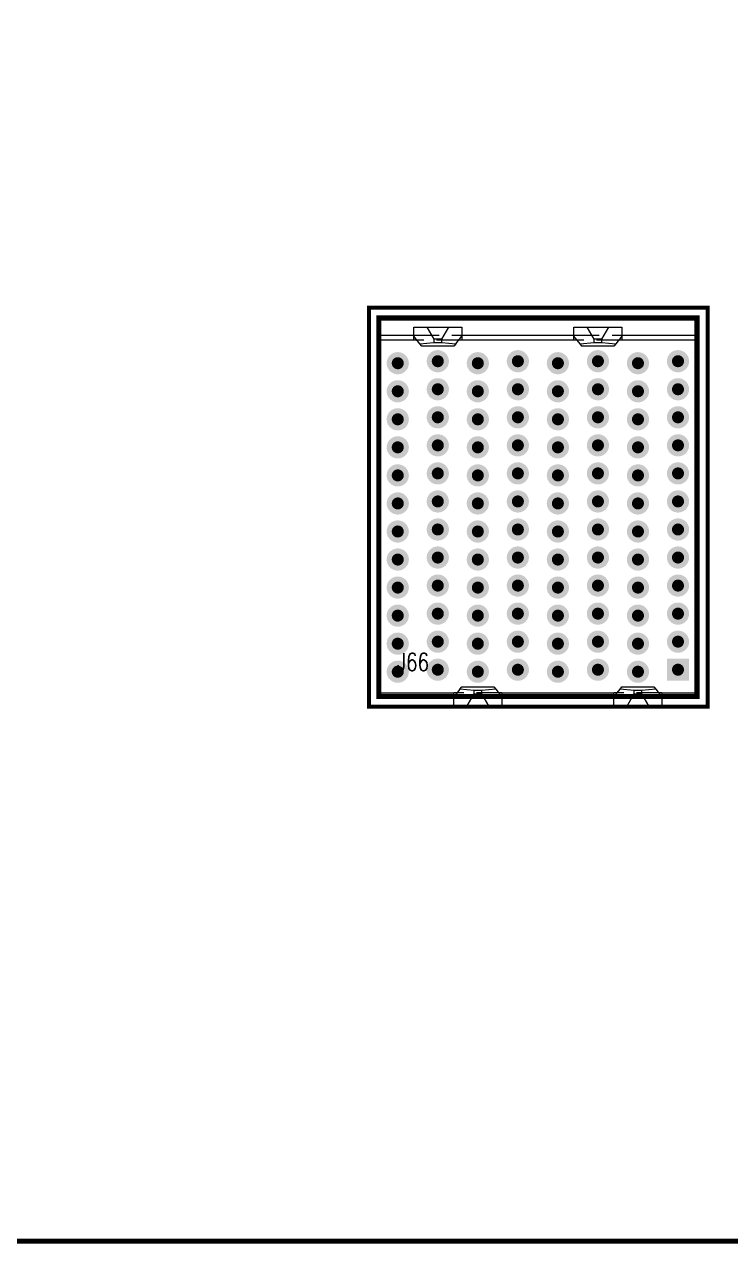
# Model space of a CAD drawing. Header units: millimetres. Extents: x 5 to 1395, y 5 to 415.
# Drawn here: x 1320.9 to 1356.1, y 11.1 to 71.9 of the extents above; entities that cross this region are included whole.
import ezdxf

# ---------------------------------------------------------------- set-up
doc = ezdxf.new("R2010")
doc.units = ezdxf.units.MM
doc.linetypes.add('HIDDEN', pattern=[1.905, 1.27, -0.635])
for name, color, linetype in [('BOARD_OUTLINE_00', 2, 'Continuous'), ('DRIL_PLTE_THRU_01', 16, 'Continuous'), ('DRIL_PLTE_THRU_02', 146, 'Continuous'), ('DRIL_PLTE_THRU_03', 56, 'Continuous'), ('DRIL_PLTE_THRU_04', 216, 'Continuous'), ('DRIL_PLTE_THRU_05', 34, 'Continuous'), ('DRIL_PLTE_THRU_06', 96, 'Continuous'), ('DRIL_PLTE_THRU_07', 171, 'Continuous'), ('DRIL_PLTE_THRU_08', 176, 'Continuous'), ('DRIL_SYMBOL', 2, 'Continuous'), ('PADS_BOT', 5, 'Continuous'), ('PADS_INNER', 1, 'Continuous'), ('PADS_TOP', 1, 'Continuous'), ('PART_NAME_01', 1, 'Continuous'), ('PART_TOP_2DLINE_26', 5, 'Continuous'), ('PART_TOP_2DLINE_27', 5, 'Continuous')]:
    doc.layers.add(name, color=color, linetype=linetype)
doc.styles.add('W0$127', font='simplex', dxfattribs={"width": 0.75})

# ---------------------------------------------------------------- blocks, each defined once
blk = doc.blocks.new('BOARD_30802')
at = {"layer": 'BOARD_OUTLINE_00', "const_width": 0.254}
blk.add_lwpolyline([(0, 0), (431.8, 0), (431.8, 55.96999), (429.8, 55.96999, -1), (429.8, 62.96999), (431.8, 62.96999), (431.8, 165.94328), (429.79848, 165.94328, -1), (429.79848, 172.96638), (431.8, 172.96638), (431.8, 279.4), (419.4, 279.4), (419.40226, 279.39, -1), (412.4, 279.39), (412.4, 279.4), (299.4, 279.4), (299.4, 279.399, -1), (292.4, 279.399), (292.4, 279.4), (139.4, 279.4, -1)], format="xyb", dxfattribs=at)
blk = doc.blocks.new('SMOOTH_0$2032')
at = {"const_width": 0.1016}
blk.add_lwpolyline([(-0.0508, 0, 1), (0.0508, 0, 1)], format="xyb", close=True, dxfattribs=at)
blk = doc.blocks.new('SMOOTH_0$254')
at = {"const_width": 0.127}
blk.add_lwpolyline([(-0.0635, 0, 1), (0.0635, 0, 1)], format="xyb", close=True, dxfattribs=at)
blk = doc.blocks.new('PART_BODY_TOP_11')
at = {"layer": 'PART_TOP_2DLINE_26', "const_width": 0.203}
blk.add_lwpolyline([(-8.438, 10.424), (8.478, 10.424), (8.478, -9.489), (-8.438, -9.489)], close=True, dxfattribs=at)
at = {"layer": 'PART_TOP_2DLINE_27', "const_width": 0.254}
blk.add_lwpolyline([(-7.95, -8.992), (7.95, -8.992), (7.95, 9.906), (-7.95, 9.906)], close=True, dxfattribs=at)
at = {"layer": 'PART_TOP_2DLINE_26'}
for p in [(-8.438, 10.424), (8.478, 10.424), (-8.438, -9.489), (8.478, -9.489)]:
    blk.add_blockref('SMOOTH_0$2032', p, dxfattribs=at)
at = {"layer": 'PART_TOP_2DLINE_27'}
for p in [(-7.95, 9.906), (7.95, 9.906), (-7.95, -8.992), (7.95, -8.992)]:
    blk.add_blockref('SMOOTH_0$254', p, dxfattribs=at)
blk = doc.blocks.new('DRIL_SYMBOL_0$599948')
at = {"layer": 'DRIL_SYMBOL', "const_width": 0.0508}
for points in [[(-0.254, 0), (0.254, 0)], [(0, -0.254), (0, 0.254)]]:
    blk.add_lwpolyline(points, dxfattribs=at)
blk = doc.blocks.new('DRIL_HOLE_0$599948')
at = {"const_width": 0.3}
blk.add_lwpolyline([(-0.15, 0, 1), (0.15, 0, 1)], format="xyb", close=True, dxfattribs=at)
blk.add_blockref('DRIL_SYMBOL_0$599948', (0, 0))
blk = doc.blocks.new('PAD_11')
at = {"const_width": 0.554}
blk.add_lwpolyline([(0, -0.277, 1), (0, 0.277, 1)], format="xyb", close=True, dxfattribs=at)
blk = doc.blocks.new('STK_TOP_7')
at = {"layer": 'DRIL_PLTE_THRU_01'}
blk.add_blockref('DRIL_HOLE_0$599948', (0, 0), dxfattribs=at)
at = {"layer": 'DRIL_PLTE_THRU_02'}
blk.add_blockref('DRIL_HOLE_0$599948', (0, 0), dxfattribs=at)
at = {"layer": 'DRIL_PLTE_THRU_03'}
blk.add_blockref('DRIL_HOLE_0$599948', (0, 0), dxfattribs=at)
at = {"layer": 'DRIL_PLTE_THRU_04'}
blk.add_blockref('DRIL_HOLE_0$599948', (0, 0), dxfattribs=at)
at = {"layer": 'DRIL_PLTE_THRU_05'}
blk.add_blockref('DRIL_HOLE_0$599948', (0, 0), dxfattribs=at)
at = {"layer": 'DRIL_PLTE_THRU_06'}
blk.add_blockref('DRIL_HOLE_0$599948', (0, 0), dxfattribs=at)
at = {"layer": 'DRIL_PLTE_THRU_07'}
blk.add_blockref('DRIL_HOLE_0$599948', (0, 0), dxfattribs=at)
at = {"layer": 'DRIL_PLTE_THRU_08'}
blk.add_blockref('DRIL_HOLE_0$599948', (0, 0), dxfattribs=at)
at = {"layer": 'PADS_BOT'}
blk.add_blockref('PAD_11', (0, 0), dxfattribs=at)
at = {"layer": 'PADS_INNER'}
blk.add_blockref('PAD_11', (0, 0), dxfattribs=at)
at = {"layer": 'PADS_TOP'}
blk.add_blockref('PAD_11', (0, 0), dxfattribs=at)
blk = doc.blocks.new('PAD_13')
at = {"const_width": 1.107948}
blk.add_lwpolyline([(-0.553974, 0), (0.553974, 0)], dxfattribs=at)
blk = doc.blocks.new('STK_TOP_82')
at = {"layer": 'DRIL_PLTE_THRU_01'}
blk.add_blockref('DRIL_HOLE_0$599948', (0, 0), dxfattribs=at)
at = {"layer": 'DRIL_PLTE_THRU_02'}
blk.add_blockref('DRIL_HOLE_0$599948', (0, 0), dxfattribs=at)
at = {"layer": 'DRIL_PLTE_THRU_03'}
blk.add_blockref('DRIL_HOLE_0$599948', (0, 0), dxfattribs=at)
at = {"layer": 'DRIL_PLTE_THRU_04'}
blk.add_blockref('DRIL_HOLE_0$599948', (0, 0), dxfattribs=at)
at = {"layer": 'DRIL_PLTE_THRU_05'}
blk.add_blockref('DRIL_HOLE_0$599948', (0, 0), dxfattribs=at)
at = {"layer": 'DRIL_PLTE_THRU_06'}
blk.add_blockref('DRIL_HOLE_0$599948', (0, 0), dxfattribs=at)
at = {"layer": 'DRIL_PLTE_THRU_07'}
blk.add_blockref('DRIL_HOLE_0$599948', (0, 0), dxfattribs=at)
at = {"layer": 'DRIL_PLTE_THRU_08'}
blk.add_blockref('DRIL_HOLE_0$599948', (0, 0), dxfattribs=at)
at = {"layer": 'PADS_BOT'}
blk.add_blockref('PAD_11', (0, 0), dxfattribs=at)
at = {"layer": 'PADS_INNER'}
blk.add_blockref('PAD_11', (0, 0), dxfattribs=at)
at = {"layer": 'PADS_TOP'}
blk.add_blockref('PAD_13', (0, 0), dxfattribs=at)
blk = doc.blocks.new('SYM_TOP_13')
for name, p in [('PART_BODY_TOP_11', (0, 0)), ('STK_TOP_7', (-7, 7.65)), ('STK_TOP_7', (-5, 7.75)), ('STK_TOP_7', (-3, 7.65)), ('STK_TOP_7', (-1, 7.75)), ('STK_TOP_7', (1, 7.65)), ('STK_TOP_7', (3, 7.75)), ('STK_TOP_7', (5, 7.65)), ('STK_TOP_7', (7, 7.75)), ('STK_TOP_7', (-7, 6.25)), ('STK_TOP_7', (-5, 6.35)), ('STK_TOP_7', (-3, 6.25)), ('STK_TOP_7', (-1, 6.35)), ('STK_TOP_7', (1, 6.25)), ('STK_TOP_7', (3, 6.35)), ('STK_TOP_7', (5, 6.25)), ('STK_TOP_7', (7, 6.35)), ('STK_TOP_7', (-5, 4.95)), ('STK_TOP_7', (-1, 4.95)), ('STK_TOP_7', (3, 4.95)), ('STK_TOP_7', (7, 4.95)), ('STK_TOP_7', (-7, 4.85)), ('STK_TOP_7', (-3, 4.85)), ('STK_TOP_7', (1, 4.85)), ('STK_TOP_7', (5, 4.85)), ('STK_TOP_7', (-7, 3.45)), ('STK_TOP_7', (-5, 3.55)), ('STK_TOP_7', (-3, 3.45)), ('STK_TOP_7', (-1, 3.55)), ('STK_TOP_7', (1, 3.45)), ('STK_TOP_7', (3, 3.55)), ('STK_TOP_7', (5, 3.45)), ('STK_TOP_7', (7, 3.55)), ('STK_TOP_7', (-7, 2.05)), ('STK_TOP_7', (-5, 2.15)), ('STK_TOP_7', (-3, 2.05)), ('STK_TOP_7', (-1, 2.15)), ('STK_TOP_7', (1, 2.05)), ('STK_TOP_7', (3, 2.15)), ('STK_TOP_7', (5, 2.05)), ('STK_TOP_7', (7, 2.15)), ('STK_TOP_7', (-5, 0.75)), ('STK_TOP_7', (-1, 0.75)), ('STK_TOP_7', (3, 0.75)), ('STK_TOP_7', (7, 0.75)), ('STK_TOP_7', (-7, 0.65)), ('STK_TOP_7', (-3, 0.65)), ('STK_TOP_7', (1, 0.65)), ('STK_TOP_7', (5, 0.65)), ('STK_TOP_7', (-7, -0.75)), ('STK_TOP_7', (-5, -0.65)), ('STK_TOP_7', (-3, -0.75)), ('STK_TOP_7', (-1, -0.65)), ('STK_TOP_7', (1, -0.75)), ('STK_TOP_7', (3, -0.65)), ('STK_TOP_7', (5, -0.75)), ('STK_TOP_7', (7, -0.65)), ('STK_TOP_7', (-7, -2.15)), ('STK_TOP_7', (-5, -2.05)), ('STK_TOP_7', (-3, -2.15)), ('STK_TOP_7', (-1, -2.05)), ('STK_TOP_7', (1, -2.15)), ('STK_TOP_7', (3, -2.05)), ('STK_TOP_7', (5, -2.15)), ('STK_TOP_7', (7, -2.05)), ('STK_TOP_7', (-7, -3.55)), ('STK_TOP_7', (-5, -3.45)), ('STK_TOP_7', (-3, -3.55)), ('STK_TOP_7', (-1, -3.45)), ('STK_TOP_7', (1, -3.55)), ('STK_TOP_7', (3, -3.45)), ('STK_TOP_7', (5, -3.55)), ('STK_TOP_7', (7, -3.45)), ('STK_TOP_7', (-7, -4.95)), ('STK_TOP_7', (-5, -4.85)), ('STK_TOP_7', (-3, -4.95)), ('STK_TOP_7', (-1, -4.85)), ('STK_TOP_7', (1, -4.95)), ('STK_TOP_7', (3, -4.85)), ('STK_TOP_7', (5, -4.95)), ('STK_TOP_7', (7, -4.85)), ('STK_TOP_7', (-7, -6.35)), ('STK_TOP_7', (-5, -6.25)), ('STK_TOP_7', (-3, -6.35)), ('STK_TOP_7', (-1, -6.25)), ('STK_TOP_7', (1, -6.35)), ('STK_TOP_7', (3, -6.25)), ('STK_TOP_7', (5, -6.35)), ('STK_TOP_7', (7, -6.25)), ('STK_TOP_7', (-7, -7.75)), ('STK_TOP_7', (-5, -7.65)), ('STK_TOP_7', (-3, -7.75)), ('STK_TOP_7', (-1, -7.65)), ('STK_TOP_7', (1, -7.75)), ('STK_TOP_7', (3, -7.65)), ('STK_TOP_7', (5, -7.75)), ('STK_TOP_82', (7, -7.65))]:
    blk.add_blockref(name, p)
blk = doc.blocks.new('PART_TOP_69')
blk.add_blockref('SYM_TOP_13', (0, 0))
at = {"layer": 'PART_NAME_01', "style": 'W0$127', "width": 0.75}
blk.add_text('J66', height=0.889, dxfattribs=at).set_placement((-7.041, -7.711))
blk = doc.blocks.new('q')
for name, p in [('BOARD_30802', (963.245, 11.209)), ('PART_TOP_69', (1346.515, 47.379))]:
    blk.add_blockref(name, p)

msp = doc.modelspace()

# ---------------------------------------------------------------- linework, layer by layer
at = {"color": 7, "linetype": 'Continuous', "lineweight": 15}
for p, q in [((1340.3148, 56.3788), (1340.3148, 56.8288)), ((1340.3148, 56.8288), (1340.9684, 56.8288)), ((1340.9684, 56.8288), (1341.3148, 56.2288)), ((1340.9684, 56.8288), (1342.0612, 56.8288)), ((1341.7148, 56.2288), (1342.0612, 56.8288)), ((1342.0612, 56.8288), (1342.7148, 56.8288)), ((1342.7148, 56.8288), (1342.7148, 56.3788)), ((1348.3148, 56.3788), (1348.3148, 56.8288)), ((1348.3148, 56.8288), (1348.9684, 56.8288)), ((1348.9684, 56.8288), (1349.3148, 56.2288)), ((1348.9684, 56.8288), (1350.0612, 56.8288)), ((1349.7148, 56.2288), (1350.0612, 56.8288)), ((1350.0612, 56.8288), (1350.7148, 56.8288)), ((1350.7148, 56.8288), (1350.7148, 56.3788)), ((1338.5648, 56.4288), (1340.3148, 56.4288)), ((1338.5648, 56.4288), (1338.5648, 56.1788)), ((1340.3148, 56.1788), (1338.5648, 56.1788)), ((1338.5648, 56.1788), (1338.5648, 38.5788)), ((1340.6195, 55.9979), (1340.3148, 56.3788)), ((1340.3148, 56.1788), (1340.3148, 56.3788)), ((1340.6195, 55.9979), (1341.3148, 56.0588)), ((1340.7148, 55.8788), (1340.6195, 55.9979)), ((1341.7148, 56.2288), (1341.3148, 56.2288)), ((1341.3148, 56.2288), (1341.3148, 56.0588)), ((1341.3148, 56.0588), (1341.7148, 56.0588)), ((1341.7148, 56.0588), (1341.7148, 56.2288)), ((1341.7148, 56.0588), (1342.4101, 55.9979)), ((1342.4101, 55.9979), (1342.3148, 55.8788)), ((1342.4101, 55.9979), (1342.7148, 56.3788)), ((1342.7148, 56.4288), (1348.3148, 56.4288)), ((1342.7148, 56.3788), (1342.7148, 56.1788)), ((1348.3148, 56.1788), (1342.7148, 56.1788)), ((1348.6195, 55.9979), (1348.3148, 56.3788)), ((1348.3148, 56.1788), (1348.3148, 56.3788)), ((1348.6195, 55.9979), (1349.3148, 56.0588)), ((1348.7148, 55.8788), (1348.6195, 55.9979)), ((1349.7148, 56.2288), (1349.3148, 56.2288)), ((1349.3148, 56.2288), (1349.3148, 56.0588)), ((1349.3148, 56.0588), (1349.7148, 56.0588)), ((1349.7148, 56.0588), (1349.7148, 56.2288)), ((1349.7148, 56.0588), (1350.4101, 55.9979)), ((1350.4101, 55.9979), (1350.3148, 55.8788)), ((1350.7148, 56.3788), (1350.4101, 55.9979)), ((1350.7148, 56.4288), (1354.4648, 56.4288)), ((1350.7148, 56.3788), (1350.7148, 56.1788)), ((1354.4648, 56.1788), (1350.7148, 56.1788)), ((1354.4648, 56.4288), (1354.4648, 56.1788)), ((1354.4648, 38.5788), (1354.4648, 56.1788)), ((1342.3148, 55.8788), (1340.7148, 55.8788)), ((1350.3148, 55.8788), (1348.7148, 55.8788)), ((1338.5648, 38.5788), (1342.3148, 38.5788)), ((1338.5648, 38.5788), (1338.5648, 38.3288)), ((1342.6195, 38.7596), (1342.3148, 38.3788)), ((1342.3148, 38.3788), (1342.3148, 38.5788)), ((1342.3148, 37.9288), (1342.3148, 38.3788)), ((1342.6195, 38.7596), (1342.7148, 38.8788)), ((1343.3148, 38.6988), (1342.6195, 38.7596)), ((1342.7148, 38.8788), (1344.3148, 38.8788)), ((1343.3148, 38.5288), (1342.9684, 37.9288)), ((1343.7148, 38.6988), (1343.3148, 38.6988)), ((1343.3148, 38.6988), (1343.3148, 38.5288)), ((1343.3148, 38.5288), (1343.7148, 38.5288)), ((1344.4101, 38.7596), (1343.7148, 38.6988)), ((1343.7148, 38.5288), (1343.7148, 38.6988)), ((1344.0612, 37.9288), (1343.7148, 38.5288)), ((1344.3148, 38.8788), (1344.4101, 38.7596)), ((1344.4101, 38.7596), (1344.7148, 38.3788)), ((1344.7148, 38.5788), (1350.3148, 38.5788)), ((1344.7148, 38.5788), (1344.7148, 38.3788)), ((1344.7148, 38.3788), (1344.7148, 37.9288)), ((1350.3148, 38.3788), (1350.6193, 38.7594)), ((1350.3148, 38.3788), (1350.3148, 38.5788)), ((1350.3148, 37.9288), (1350.3148, 38.3788)), ((1350.6193, 38.7594), (1350.7148, 38.8788)), ((1351.3148, 38.6988), (1350.6193, 38.7594)), ((1350.7148, 38.8788), (1352.3148, 38.8788)), ((1351.3148, 38.5288), (1350.9684, 37.9288)), ((1351.3148, 38.6988), (1351.3148, 38.5288)), ((1351.7148, 38.6988), (1351.3148, 38.6988)), ((1351.3148, 38.5288), (1351.7148, 38.5288)), ((1352.4103, 38.7594), (1351.7148, 38.6988)), ((1351.7148, 38.5288), (1351.7148, 38.6988)), ((1352.0612, 37.9288), (1351.7148, 38.5288)), ((1352.3148, 38.8788), (1352.4103, 38.7594)), ((1352.4103, 38.7594), (1352.7148, 38.3788)), ((1352.7148, 38.5788), (1354.4648, 38.5788)), ((1352.7148, 38.5788), (1352.7148, 38.3788)), ((1352.7148, 38.3788), (1352.7148, 37.9288)), ((1354.4648, 38.3288), (1354.4648, 38.5788)), ((1338.5648, 38.3288), (1342.3148, 38.3288)), ((1342.9684, 37.9288), (1342.3148, 37.9288)), ((1344.0612, 37.9288), (1342.9684, 37.9288)), ((1344.7148, 37.9288), (1344.0612, 37.9288)), ((1350.3148, 38.3288), (1344.7148, 38.3288)), ((1350.9684, 37.9288), (1350.3148, 37.9288)), ((1352.0612, 37.9288), (1350.9684, 37.9288)), ((1352.7148, 37.9288), (1352.0612, 37.9288)), ((1354.4648, 38.3288), (1352.7148, 38.3288)), ((963.2448, 11.2088), (1395.0448, 11.2088))]:
    msp.add_line(p, q, dxfattribs=at)
at = {"color": 7, "linetype": 'HIDDEN', "lineweight": 0}
for p, q in [((1340.3148, 56.4288), (1342.7148, 56.4288)), ((1342.7148, 56.1788), (1340.3148, 56.1788)), ((1348.3148, 56.4288), (1350.7148, 56.4288)), ((1350.7148, 56.1788), (1348.3148, 56.1788)), ((1344.7148, 38.5788), (1342.3148, 38.5788)), ((1352.7148, 38.5788), (1350.3148, 38.5788)), ((1344.7148, 38.3288), (1342.3148, 38.3288)), ((1352.7148, 38.3288), (1350.3148, 38.3288))]:
    msp.add_line(p, q, dxfattribs=at)
for centre in [(1339.5148, 55.0288), (1341.5148, 55.1288), (1343.5148, 55.0288), (1345.5148, 55.1288), (1347.5148, 55.0288), (1349.5148, 55.1288), (1351.5148, 55.0288), (1353.5148, 55.1288), (1339.5148, 53.6288), (1341.5148, 53.7288), (1343.5148, 53.6288), (1345.5148, 53.7288), (1347.5148, 53.6288), (1349.5148, 53.7288), (1351.5148, 53.6288), (1353.5148, 53.7288), (1339.5148, 52.2288), (1341.5148, 52.3288), (1343.5148, 52.2288), (1345.5148, 52.3288), (1347.5148, 52.2288), (1349.5148, 52.3288), (1351.5148, 52.2288), (1353.5148, 52.3288), (1341.5148, 50.9288), (1345.5148, 50.9288), (1349.5148, 50.9288), (1353.5148, 50.9288), (1339.5148, 50.8288), (1343.5148, 50.8288), (1347.5148, 50.8288), (1351.5148, 50.8288), (1339.5148, 49.4288), (1341.5148, 49.5288), (1343.5148, 49.4288), (1345.5148, 49.5288), (1347.5148, 49.4288), (1349.5148, 49.5288), (1351.5148, 49.4288), (1353.5148, 49.5288), (1339.5148, 48.0288), (1341.5148, 48.1288), (1343.5148, 48.0288), (1345.5148, 48.1288), (1347.5148, 48.0288), (1349.5148, 48.1288), (1351.5148, 48.0288), (1353.5148, 48.1288), (1341.5148, 46.7288), (1345.5148, 46.7288), (1349.5148, 46.7288), (1353.5148, 46.7288), (1339.5148, 46.6288), (1343.5148, 46.6288), (1347.5148, 46.6288), (1351.5148, 46.6288), (1339.5148, 45.2288), (1341.5148, 45.3288), (1343.5148, 45.2288), (1345.5148, 45.3288), (1347.5148, 45.2288), (1349.5148, 45.3288), (1351.5148, 45.2288), (1353.5148, 45.3288), (1339.5148, 43.8288), (1341.5148, 43.9288), (1343.5148, 43.8288), (1345.5148, 43.9288), (1347.5148, 43.8288), (1349.5148, 43.9288), (1351.5148, 43.8288), (1353.5148, 43.9288), (1339.5148, 42.4288), (1341.5148, 42.5288), (1343.5148, 42.4288), (1345.5148, 42.5288), (1347.5148, 42.4288), (1349.5148, 42.5288), (1351.5148, 42.4288), (1353.5148, 42.5288), (1339.5148, 41.0288), (1341.5148, 41.1288), (1343.5148, 41.0288), (1345.5148, 41.1288), (1347.5148, 41.0288), (1349.5148, 41.1288), (1351.5148, 41.0288), (1353.5148, 41.1288), (1339.5148, 39.6288), (1341.5148, 39.7288), (1343.5148, 39.6288), (1345.5148, 39.7288), (1347.5148, 39.6288), (1349.5148, 39.7288), (1351.5148, 39.6288), (1353.5148, 39.7288)]:
    msp.add_circle(centre, 0.2, dxfattribs=at)

# ---------------------------------------------------------------- block references
msp.add_blockref('q', (0, 0))

doc.saveas('drawing.dxf')
